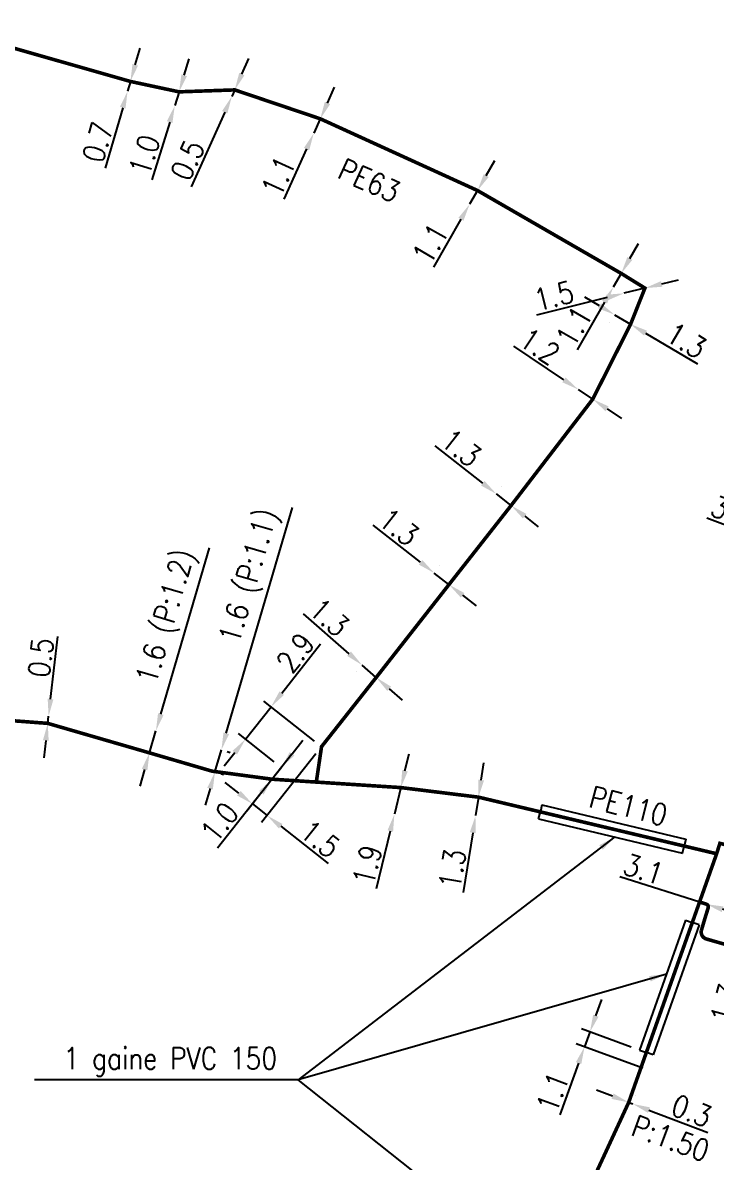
# Model space of a CAD drawing. Header units: millimetres. Extents: x 110000 to 110971, y 128118 to 129006.
# Drawn here: x 110428.5 to 110476.6, y 128576.4 to 128655.4 of the extents above; entities that cross this region are included whole.
import ezdxf
from ezdxf.enums import TextEntityAlignment as Align

# ---------------------------------------------------------------- set-up
doc = ezdxf.new("R2010")
doc.units = ezdxf.units.MM
doc.linetypes.add('L_100_PE', pattern=[14, 10, -1.5, 1, -1.5])
doc.layers.add('L_140', color=3, linetype='CONTINUOUS')
doc.layers.add('L_400', color=7, linetype='CONTINUOUS')
doc.styles.get("Standard").update_dxf_attribs({"font": 'romans.shx', "width": 0.85})
doc.dimstyles.get("Standard").update_dxf_attribs({"dimtxt": 1.5, "dimasz": 1.2, "dimexe": 0.625, "dimexo": 0.625, "dimgap": 0.25, "dimtad": 1, "dimdec": 1, "dimzin": 0, "dimdsep": 46, "dimtxsty": 'Standard', "dimcen": -0.5, "dimadec": 0, "dimazin": 0, "dimtfac": 1, "dimtdec": 1, "dimtmove": 0, "dimatfit": 3, "dimfxl": 1, "dimtolj": 1, "dimtzin": 0, "dimarcsym": 0})

# ---------------------------------------------------------------- blocks, each defined once
blk = doc.blocks.new('*D130')
at = {"layer": 'L_140', "color": 0, "linetype": 'Continuous', "lineweight": -2, "ltscale": 0.5, "transparency": 16777216}
for p, q in [((110430.41, 128608.509), (110430.905, 128612.852)), ((110430.217, 128606.82), (110430.274, 128607.317)), ((110430.081, 128605.627), (110429.945, 128604.435))]:
    blk.add_line(p, q, dxfattribs=at)
at = {"layer": 'L_140', "color": 0, "linetype": 'Continuous', "ltscale": 0.5, "transparency": 16777216}
for points in [[(110430.211, 128608.531), (110430.609, 128608.486), (110430.274, 128607.317)], [(110429.883, 128605.65), (110430.28, 128605.605), (110430.217, 128606.82)]]:
    blk.add_solid(points, dxfattribs=at)
at = {"layer": 'L_140', "color": 0, "linetype": 'Continuous', "ltscale": 0.5, "transparency": 16777216, "insert": (110429.732, 128611.39), "char_height": 1.5, "attachment_point": 5, "rotation": 83.493}
blk.add_mtext('\\A1;0.5', dxfattribs=at)
blk = doc.blocks.new('*D58')
at = {"layer": 'L_140', "color": 0, "linetype": 'Continuous', "lineweight": -2, "transparency": 16777216}
for p, q in [((110436.285, 128652.504), (110436.621, 128653.656)), ((110435.949, 128651.352), (110435.753, 128650.68)), ((110435.416, 128649.528), (110434.191, 128645.332))]:
    blk.add_line(p, q, dxfattribs=at)
at = {"layer": 'L_140', "color": 0, "linetype": 'Continuous', "transparency": 16777216}
for points in [[(110436.093, 128652.56), (110436.477, 128652.448), (110435.949, 128651.352)], [(110435.224, 128649.584), (110435.608, 128649.472), (110435.753, 128650.68)]]:
    blk.add_solid(points, dxfattribs=at)
at = {"layer": 'L_140', "color": 0, "linetype": 'Continuous', "transparency": 16777216, "insert": (110433.676, 128647.135), "char_height": 1.5, "attachment_point": 5, "rotation": 73.72469}
blk.add_mtext('\\A1;0.7', dxfattribs=at)
blk = doc.blocks.new('*D60')
at = {"layer": 'L_140', "color": 0, "linetype": 'Continuous', "lineweight": -2, "transparency": 16777216}
for p, q in [((110439.676, 128651.778), (110440.03, 128652.924)), ((110439.322, 128650.631), (110439.026, 128649.676)), ((110438.672, 128648.529), (110437.436, 128644.527))]:
    blk.add_line(p, q, dxfattribs=at)
at = {"layer": 'L_140', "color": 0, "linetype": 'Continuous', "transparency": 16777216}
for points in [[(110439.485, 128651.837), (110439.867, 128651.719), (110439.322, 128650.631)], [(110438.481, 128648.588), (110438.863, 128648.47), (110439.026, 128649.676)]]:
    blk.add_solid(points, dxfattribs=at)
at = {"layer": 'L_140', "color": 0, "linetype": 'Continuous', "transparency": 16777216, "insert": (110436.921, 128646.25), "char_height": 1.5, "attachment_point": 5, "rotation": 72.83314}
blk.add_mtext('\\A1;1.0', dxfattribs=at)
blk = doc.blocks.new('*D61')
at = {"layer": 'L_140', "color": 0, "linetype": 'Continuous', "lineweight": -2, "transparency": 16777216}
for p, q in [((110443.675, 128651.86), (110444.166, 128652.955)), ((110443.185, 128650.765), (110442.98, 128650.308)), ((110442.489, 128649.213), (110440.172, 128644.044))]:
    blk.add_line(p, q, dxfattribs=at)
at = {"layer": 'L_140', "color": 0, "linetype": 'Continuous', "transparency": 16777216}
for points in [[(110443.493, 128651.941), (110443.858, 128651.778), (110443.185, 128650.765)], [(110442.307, 128649.295), (110442.672, 128649.131), (110442.98, 128650.308)]]:
    blk.add_solid(points, dxfattribs=at)
at = {"layer": 'L_140', "color": 0, "linetype": 'Continuous', "transparency": 16777216, "insert": (110439.908, 128645.9), "char_height": 1.5, "attachment_point": 5, "rotation": 65.85661}
blk.add_mtext('\\A1;0.5', dxfattribs=at)
blk = doc.blocks.new('*D62')
at = {"layer": 'L_140', "color": 0, "linetype": 'Continuous', "lineweight": -2, "transparency": 16777216}
for p, q in [((110449.613, 128649.854), (110450.108, 128650.947)), ((110449.118, 128648.761), (110448.664, 128647.759)), ((110448.169, 128646.666), (110446.59, 128643.182))]:
    blk.add_line(p, q, dxfattribs=at)
at = {"layer": 'L_140', "color": 0, "linetype": 'Continuous', "transparency": 16777216}
for points in [[(110449.431, 128649.937), (110449.795, 128649.772), (110449.118, 128648.761)], [(110447.986, 128646.749), (110448.351, 128646.584), (110448.664, 128647.759)]]:
    blk.add_solid(points, dxfattribs=at)
at = {"layer": 'L_140', "color": 0, "linetype": 'Continuous', "transparency": 16777216, "insert": (110446.221, 128644.79), "char_height": 1.5, "attachment_point": 5, "rotation": 65.62655}
blk.add_mtext('\\A1;1.1', dxfattribs=at)
blk = doc.blocks.new('*D63')
at = {"layer": 'L_140', "color": 0, "linetype": 'Continuous', "lineweight": -2, "transparency": 16777216}
for p, q in [((110460.622, 128644.823), (110461.222, 128645.863)), ((110460.022, 128643.784), (110459.472, 128642.831)), ((110458.872, 128641.792), (110456.96, 128638.479))]:
    blk.add_line(p, q, dxfattribs=at)
at = {"layer": 'L_140', "color": 0, "linetype": 'Continuous', "transparency": 16777216}
for points in [[(110460.449, 128644.923), (110460.795, 128644.723), (110460.022, 128643.784)], [(110458.699, 128641.892), (110459.045, 128641.692), (110459.472, 128642.831)]]:
    blk.add_solid(points, dxfattribs=at)
at = {"layer": 'L_140', "color": 0, "linetype": 'Continuous', "transparency": 16777216, "insert": (110456.75, 128640.116), "char_height": 1.5, "attachment_point": 5, "rotation": 60.00756}
blk.add_mtext('\\A1;1.1', dxfattribs=at)
blk = doc.blocks.new('*D64')
at = {"layer": 'L_140', "color": 0, "linetype": 'Continuous', "lineweight": -2, "transparency": 16777216}
for p, q in [((110470.586, 128639.072), (110471.186, 128640.112)), ((110469.986, 128638.033), (110469.436, 128637.08)), ((110468.836, 128636.041), (110466.924, 128632.728))]:
    blk.add_line(p, q, dxfattribs=at)
at = {"layer": 'L_140', "color": 0, "linetype": 'Continuous', "transparency": 16777216}
for points in [[(110470.413, 128639.172), (110470.759, 128638.972), (110469.986, 128638.033)], [(110468.663, 128636.141), (110469.01, 128635.941), (110469.436, 128637.08)]]:
    blk.add_solid(points, dxfattribs=at)
at = {"layer": 'L_140', "color": 0, "linetype": 'Continuous', "transparency": 16777216, "insert": (110466.714, 128634.365), "char_height": 1.5, "attachment_point": 5, "rotation": 60.00756}
blk.add_mtext('\\A1;1.1', dxfattribs=at)
blk = doc.blocks.new('*D371')
at = {"layer": 'L_140', "color": 0, "linetype": 'Continuous', "lineweight": -2, "transparency": 16777216}
for p, q in [((110469.385, 128580.953), (110468.264, 128581.38)), ((110470.729, 128581.111), (110470.729, 128581.111)), ((110471.01, 128581.004), (110471.01, 128581.004)), ((110470.507, 128580.527), (110470.787, 128580.42)), ((110471.909, 128579.993), (110475.994, 128578.438))]:
    blk.add_line(p, q, dxfattribs=at)
at = {"layer": 'L_140', "color": 0, "linetype": 'Continuous', "transparency": 16777216}
for points in [[(110469.457, 128581.14), (110469.314, 128580.767), (110470.507, 128580.527)], [(110471.98, 128580.18), (110471.838, 128579.806), (110470.787, 128580.42)]]:
    blk.add_solid(points, dxfattribs=at)
at = {"layer": 'L_140', "color": 0, "linetype": 'Continuous', "transparency": 16777216, "insert": (110474.868, 128579.937), "char_height": 1.5, "attachment_point": 5, "rotation": 339.16231}
blk.add_mtext('\\A1;0.3', dxfattribs=at)
blk = doc.blocks.new('*D378')
at = {"layer": 'L_140', "color": 0, "linetype": 'Continuous', "lineweight": -2, "transparency": 16777216}
for p, q in [((110485.542, 128617.377), (110475.935, 128621.065)), ((110487.316, 128616.696), (110486.662, 128616.947))]:
    blk.add_line(p, q, dxfattribs=at)
at = {"layer": 'L_140', "color": 0, "linetype": 'Continuous', "transparency": 16777216}
for points in [[(110486.734, 128617.134), (110486.591, 128616.761), (110485.542, 128617.377)], [(110487.387, 128616.883), (110487.244, 128616.51), (110488.436, 128616.266)]]:
    blk.add_solid(points, dxfattribs=at)
at = {"layer": 'L_140', "color": 0, "linetype": 'Continuous', "transparency": 16777216, "insert": (110477.603, 128621.496), "char_height": 1.5, "attachment_point": 5, "rotation": 339.00034}
blk.add_mtext('\\A1;3.1', dxfattribs=at)
blk = doc.blocks.new('*D379')
at = {"layer": 'L_140', "color": 0, "linetype": 'Continuous', "lineweight": -2, "transparency": 16777216}
for p, q in [((110475.877, 128594.284), (110469.894, 128596.175)), ((110477.689, 128593.711), (110477.021, 128593.922))]:
    blk.add_line(p, q, dxfattribs=at)
at = {"layer": 'L_140', "color": 0, "linetype": 'Continuous', "transparency": 16777216}
for points in [[(110477.081, 128594.113), (110476.961, 128593.731), (110475.877, 128594.284)], [(110477.749, 128593.902), (110477.628, 128593.52), (110478.833, 128593.349)]]:
    blk.add_solid(points, dxfattribs=at)
at = {"layer": 'L_140', "color": 0, "linetype": 'Continuous', "transparency": 16777216, "insert": (110471.534, 128596.705), "char_height": 1.5, "attachment_point": 5, "rotation": 342.45743}
blk.add_mtext('\\A1;3.1', dxfattribs=at)
blk = doc.blocks.new('*D380')
at = {"layer": 'L_140', "color": 0, "linetype": 'Continuous', "lineweight": -2, "transparency": 16777216}
for p, q in [((110479.84, 128593.379), (110480.15, 128594.539)), ((110478.927, 128592.381), (110478.927, 128592.381)), ((110479.531, 128592.22), (110479.183, 128590.918)), ((110478.58, 128591.079), (110478.58, 128591.079)), ((110478.874, 128589.759), (110477.794, 128585.711))]:
    blk.add_line(p, q, dxfattribs=at)
at = {"layer": 'L_140', "color": 0, "linetype": 'Continuous', "transparency": 16777216}
for points in [[(110479.647, 128593.431), (110480.033, 128593.328), (110479.531, 128592.22)], [(110478.681, 128589.81), (110479.067, 128589.707), (110479.183, 128590.918)]]:
    blk.add_solid(points, dxfattribs=at)
at = {"layer": 'L_140', "color": 0, "linetype": 'Continuous', "transparency": 16777216, "insert": (110477.213, 128587.413), "char_height": 1.5, "attachment_point": 5, "rotation": 75.05968}
blk.add_mtext('\\A1;1.3', dxfattribs=at)
blk = doc.blocks.new('*D402')
at = {"layer": 'L_400', "color": 0, "linetype": 'Continuous', "lineweight": -2, "transparency": 16777216}
for p, q in [((110468.228, 128586.537), (110468.639, 128587.664)), ((110470.672, 128584.369), (110467.23, 128585.623)), ((110467.817, 128585.409), (110467.442, 128584.38)), ((110471.485, 128582.907), (110466.855, 128584.594)), ((110467.031, 128583.253), (110465.721, 128579.659))]:
    blk.add_line(p, q, dxfattribs=at)
at = {"layer": 'L_400', "color": 0, "linetype": 'Continuous', "transparency": 16777216}
for points in [[(110468.04, 128586.605), (110468.416, 128586.468), (110467.817, 128585.409)], [(110466.843, 128583.321), (110467.219, 128583.184), (110467.442, 128584.38)]]:
    blk.add_solid(points, dxfattribs=at)
at = {"layer": 'L_400', "color": 0, "linetype": 'Continuous', "transparency": 16777216, "insert": (110465.231, 128581.235), "char_height": 1.5, "attachment_point": 5, "rotation": 69.97613}
blk.add_mtext('\\A1;1.1', dxfattribs=at)
blk = doc.blocks.new('*D412')
at = {"layer": 'L_140', "color": 0, "linetype": 'Continuous', "lineweight": -2, "transparency": 16777216}
for p, q in [((110438.057, 128607.462), (110441.433, 128618.999)), ((110437.271, 128604.774), (110437.72, 128606.31)), ((110436.934, 128603.623), (110436.597, 128602.471))]:
    blk.add_line(p, q, dxfattribs=at)
at = {"layer": 'L_140', "color": 0, "linetype": 'Continuous', "transparency": 16777216}
for points in [[(110437.865, 128607.518), (110438.249, 128607.405), (110437.72, 128606.31)], [(110436.742, 128603.679), (110437.126, 128603.566), (110437.271, 128604.774)]]:
    blk.add_solid(points, dxfattribs=at)
at = {"layer": 'L_140', "color": 0, "linetype": 'Continuous', "transparency": 16777216, "insert": (110438.577, 128614.197), "char_height": 1.5, "attachment_point": 5, "rotation": 73.69084}
blk.add_mtext('\\A1;1.6 (P:1.2)', dxfattribs=at)
blk = doc.blocks.new('*D413')
at = {"layer": 'L_140', "color": 0, "linetype": 'Continuous', "lineweight": -2, "transparency": 16777216}
for p, q in [((110442.597, 128606.133), (110447.182, 128621.804)), ((110441.811, 128603.446), (110442.26, 128604.981)), ((110442.668, 128604.862), (110442.86, 128604.806)), ((110442.219, 128603.327), (110442.411, 128603.27)), ((110441.474, 128602.294), (110441.137, 128601.142))]:
    blk.add_line(p, q, dxfattribs=at)
at = {"layer": 'L_140', "color": 0, "linetype": 'Continuous', "transparency": 16777216}
for points in [[(110442.405, 128606.189), (110442.789, 128606.077), (110442.26, 128604.981)], [(110441.282, 128602.35), (110441.666, 128602.238), (110441.811, 128603.446)]]:
    blk.add_solid(points, dxfattribs=at)
at = {"layer": 'L_140', "color": 0, "linetype": 'Continuous', "transparency": 16777216, "insert": (110444.326, 128617.002), "char_height": 1.5, "attachment_point": 5, "rotation": 73.69084}
blk.add_mtext('\\A1;1.6 (P:1.1)', dxfattribs=at)
blk = doc.blocks.new('*D414')
at = {"layer": 'L_140', "color": 0, "linetype": 'Continuous', "lineweight": -2, "transparency": 16777216}
for p, q in [((110447.16, 128604.707), (110447.903, 128605.649)), ((110446.417, 128603.765), (110445.77, 128602.947)), ((110445.027, 128602.005), (110441.998, 128598.168))]:
    blk.add_line(p, q, dxfattribs=at)
at = {"layer": 'L_140', "color": 0, "linetype": 'Continuous', "transparency": 16777216}
for points in [[(110447.003, 128604.831), (110447.317, 128604.583), (110446.417, 128603.765)], [(110444.87, 128602.129), (110445.184, 128601.881), (110445.77, 128602.947)]]:
    blk.add_solid(points, dxfattribs=at)
at = {"layer": 'L_140', "color": 0, "linetype": 'Continuous', "transparency": 16777216, "insert": (110442.139, 128599.961), "char_height": 1.5, "attachment_point": 5, "rotation": 51.71436}
blk.add_mtext('\\A1;1.0', dxfattribs=at)
blk = doc.blocks.new('*D415')
at = {"layer": 'L_140', "color": 0, "linetype": 'Continuous', "lineweight": -2, "transparency": 16777216}
for p, q in [((110454.99, 128603.53), (110455.274, 128604.696)), ((110454.706, 128602.365), (110454.256, 128600.519)), ((110453.972, 128599.353), (110452.994, 128595.342))]:
    blk.add_line(p, q, dxfattribs=at)
at = {"layer": 'L_140', "color": 0, "linetype": 'Continuous', "transparency": 16777216}
for points in [[(110454.796, 128603.578), (110455.184, 128603.483), (110454.706, 128602.365)], [(110453.778, 128599.4), (110454.166, 128599.305), (110454.256, 128600.519)]]:
    blk.add_solid(points, dxfattribs=at)
at = {"layer": 'L_140', "color": 0, "linetype": 'Continuous', "transparency": 16777216, "insert": (110452.37, 128597.001), "char_height": 1.5, "attachment_point": 5, "rotation": 76.30332}
blk.add_mtext('\\A1;1.9', dxfattribs=at)
blk = doc.blocks.new('*D416')
at = {"layer": 'L_140', "color": 0, "linetype": 'Continuous', "lineweight": -2, "transparency": 16777216}
for p, q in [((110460.275, 128602.887), (110460.465, 128604.072)), ((110460.085, 128601.702), (110459.88, 128600.418)), ((110459.69, 128599.233), (110459.026, 128595.097))]:
    blk.add_line(p, q, dxfattribs=at)
at = {"layer": 'L_140', "color": 0, "linetype": 'Continuous', "transparency": 16777216}
for points in [[(110460.078, 128602.918), (110460.473, 128602.855), (110460.085, 128601.702)], [(110459.492, 128599.265), (110459.887, 128599.202), (110459.88, 128600.418)]]:
    blk.add_solid(points, dxfattribs=at)
at = {"layer": 'L_140', "color": 0, "linetype": 'Continuous', "transparency": 16777216, "insert": (110458.276, 128596.731), "char_height": 1.5, "attachment_point": 5, "rotation": 80.89239}
blk.add_mtext('\\A1;1.3', dxfattribs=at)
blk = doc.blocks.new('*D417')
at = {"layer": 'L_140', "color": 0, "linetype": 'Continuous', "lineweight": -2, "transparency": 16777216}
for p, q in [((110451.112, 128611.651), (110447.957, 128614.408)), ((110452.994, 128610.006), (110452.015, 128610.862)), ((110451.604, 128610.391), (110451.604, 128610.391)), ((110452.583, 128609.536), (110452.583, 128609.536)), ((110453.897, 128609.216), (110454.801, 128608.427))]:
    blk.add_line(p, q, dxfattribs=at)
at = {"layer": 'L_140', "color": 0, "linetype": 'Continuous', "transparency": 16777216}
for points in [[(110451.243, 128611.802), (110450.98, 128611.501), (110452.015, 128610.862)], [(110454.029, 128609.367), (110453.766, 128609.066), (110452.994, 128610.006)]]:
    blk.add_solid(points, dxfattribs=at)
at = {"layer": 'L_140', "color": 0, "linetype": 'Continuous', "transparency": 16777216, "insert": (110449.741, 128614.178), "char_height": 1.5, "attachment_point": 5, "rotation": 318.84419}
blk.add_mtext('\\A1;1.3', dxfattribs=at)
blk = doc.blocks.new('*D418')
at = {"layer": 'L_140', "color": 0, "linetype": 'Continuous', "lineweight": -2, "transparency": 16777216}
for p, q in [((110456.074, 128617.992), (110452.78, 128620.58)), ((110457.404, 128617.742), (110457.404, 128617.742)), ((110458.04, 128616.447), (110457.018, 128617.25)), ((110458.426, 128616.939), (110458.426, 128616.939)), ((110458.983, 128615.706), (110459.927, 128614.964))]:
    blk.add_line(p, q, dxfattribs=at)
at = {"layer": 'L_140', "color": 0, "linetype": 'Continuous', "transparency": 16777216}
for points in [[(110456.198, 128618.149), (110455.951, 128617.835), (110457.018, 128617.25)], [(110459.107, 128615.863), (110458.86, 128615.549), (110458.04, 128616.447)]]:
    blk.add_solid(points, dxfattribs=at)
at = {"layer": 'L_140', "color": 0, "linetype": 'Continuous', "transparency": 16777216, "insert": (110454.573, 128620.443), "char_height": 1.5, "attachment_point": 5, "rotation": 321.83956}
blk.add_mtext('\\A1;1.3', dxfattribs=at)
blk = doc.blocks.new('*D419')
at = {"layer": 'L_140', "color": 0, "linetype": 'Continuous', "lineweight": -2, "transparency": 16777216}
for p, q in [((110460.384, 128623.478), (110457.09, 128626.066)), ((110462.35, 128621.933), (110461.328, 128622.737)), ((110461.714, 128623.228), (110461.714, 128623.228)), ((110462.736, 128622.425), (110462.736, 128622.425)), ((110463.294, 128621.192), (110464.237, 128620.45))]:
    blk.add_line(p, q, dxfattribs=at)
at = {"layer": 'L_140', "color": 0, "linetype": 'Continuous', "transparency": 16777216}
for points in [[(110460.508, 128623.635), (110460.261, 128623.321), (110461.328, 128622.737)], [(110463.417, 128621.349), (110463.17, 128621.035), (110462.35, 128621.933)]]:
    blk.add_solid(points, dxfattribs=at)
at = {"layer": 'L_140', "color": 0, "linetype": 'Continuous', "transparency": 16777216, "insert": (110458.883, 128625.929), "char_height": 1.5, "attachment_point": 5, "rotation": 321.83956}
blk.add_mtext('\\A1;1.3', dxfattribs=at)
blk = doc.blocks.new('*D420')
at = {"layer": 'L_140', "color": 0, "linetype": 'Continuous', "lineweight": -2, "transparency": 16777216}
for p, q in [((110466.018, 128630.647), (110462.539, 128632.98)), ((110468.012, 128629.31), (110467.015, 128629.978)), ((110469.008, 128628.642), (110470.005, 128627.973))]:
    blk.add_line(p, q, dxfattribs=at)
at = {"layer": 'L_140', "color": 0, "linetype": 'Continuous', "transparency": 16777216}
for points in [[(110466.13, 128630.813), (110465.907, 128630.481), (110467.015, 128629.978)], [(110469.12, 128628.808), (110468.897, 128628.476), (110468.012, 128629.31)]]:
    blk.add_solid(points, dxfattribs=at)
at = {"layer": 'L_140', "color": 0, "linetype": 'Continuous', "transparency": 16777216, "insert": (110464.337, 128632.978), "char_height": 1.5, "attachment_point": 5, "rotation": 326.15563}
blk.add_mtext('\\A1;1.2', dxfattribs=at)
blk = doc.blocks.new('*D421')
at = {"layer": 'L_140', "color": 0, "linetype": 'Continuous', "lineweight": -2, "transparency": 16777216}
for p, q in [((110472.796, 128637.304), (110473.961, 128637.593)), ((110471.631, 128637.015), (110470.175, 128636.654)), ((110469.011, 128636.365), (110464.106, 128635.148))]:
    blk.add_line(p, q, dxfattribs=at)
at = {"layer": 'L_140', "color": 0, "linetype": 'Continuous', "transparency": 16777216}
for points in [[(110472.748, 128637.498), (110472.844, 128637.11), (110471.631, 128637.015)], [(110468.963, 128636.559), (110469.059, 128636.171), (110470.175, 128636.654)]]:
    blk.add_solid(points, dxfattribs=at)
at = {"layer": 'L_140', "color": 0, "linetype": 'Continuous', "transparency": 16777216, "insert": (110465.315, 128636.478), "char_height": 1.5, "attachment_point": 5, "rotation": 13.93306}
blk.add_mtext('\\A1;1.5', dxfattribs=at)
blk = doc.blocks.new('*D422')
at = {"layer": 'L_140', "color": 0, "linetype": 'Continuous', "lineweight": -2, "transparency": 16777216}
for p, q in [((110468.488, 128635.785), (110467.457, 128636.398)), ((110469.52, 128635.172), (110470.637, 128634.508)), ((110469.201, 128634.635), (110469.201, 128634.635)), ((110470.318, 128633.971), (110470.318, 128633.971)), ((110471.669, 128633.895), (110475.27, 128631.754))]:
    blk.add_line(p, q, dxfattribs=at)
at = {"layer": 'L_140', "color": 0, "linetype": 'Continuous', "transparency": 16777216}
for points in [[(110468.591, 128635.957), (110468.386, 128635.613), (110469.52, 128635.172)], [(110471.771, 128634.067), (110471.567, 128633.723), (110470.637, 128634.508)]]:
    blk.add_solid(points, dxfattribs=at)
at = {"layer": 'L_140', "color": 0, "linetype": 'Continuous', "transparency": 16777216, "insert": (110474.496, 128633.378), "char_height": 1.5, "attachment_point": 5, "rotation": 329.27491}
blk.add_mtext('\\A1;1.3', dxfattribs=at)
blk = doc.blocks.new('*D423')
at = {"layer": 'L_140', "color": 0, "linetype": 'Continuous', "lineweight": -2, "transparency": 16777216}
for p, q in [((110446.445, 128608.914), (110449.142, 128612.33)), ((110448.715, 128605.594), (110445.211, 128608.359)), ((110443.93, 128605.728), (110445.702, 128607.972)), ((110445.926, 128604.153), (110443.44, 128606.115)), ((110443.187, 128604.786), (110442.443, 128603.844))]:
    blk.add_line(p, q, dxfattribs=at)
at = {"layer": 'L_140', "color": 0, "linetype": 'Continuous', "transparency": 16777216}
for points in [[(110446.288, 128609.038), (110446.602, 128608.79), (110445.702, 128607.972)], [(110443.03, 128604.91), (110443.344, 128604.662), (110443.93, 128605.728)]]:
    blk.add_solid(points, dxfattribs=at)
at = {"layer": 'L_140', "color": 0, "linetype": 'Continuous', "transparency": 16777216, "insert": (110447.393, 128611.728), "char_height": 1.5, "attachment_point": 5, "rotation": 51.71436}
blk.add_mtext('\\A1;2.9', dxfattribs=at)
blk = doc.blocks.new('*D424')
at = {"layer": 'L_140', "color": 0, "linetype": 'Continuous', "lineweight": -2, "transparency": 16777216}
for p, q in [((110447.145, 128604.688), (110444.028, 128600.739)), ((110448.818, 128604.716), (110445.045, 128599.936)), ((110443.473, 128601.973), (110442.531, 128602.717)), ((110444.415, 128601.23), (110445.432, 128600.427)), ((110446.374, 128599.683), (110449.663, 128597.088))]:
    blk.add_line(p, q, dxfattribs=at)
at = {"layer": 'L_140', "color": 0, "linetype": 'Continuous', "transparency": 16777216}
for points in [[(110443.597, 128602.13), (110443.349, 128601.816), (110444.415, 128601.23)], [(110446.498, 128599.84), (110446.25, 128599.526), (110445.432, 128600.427)]]:
    blk.add_solid(points, dxfattribs=at)
at = {"layer": 'L_140', "color": 0, "linetype": 'Continuous', "transparency": 16777216, "insert": (110449.109, 128598.799), "char_height": 1.5, "attachment_point": 5, "rotation": 321.71436}
blk.add_mtext('\\A1;1.5', dxfattribs=at)

msp = doc.modelspace()

# ---------------------------------------------------------------- linework, layer by layer
at = {"layer": 'L_140', "linetype": 'L_100_PE', "flags": 128}
for points in [[(110360.076, 128153.806, 0.25, 0.25, 0), (110350.273, 128181.947, 0.25, 0.25, 0), (110344.887, 128196.885, 0.25, 0.25, 0), (110342.081, 128207.477, 0.25, 0.25, 0), (110340.837, 128214.031, 0.25, 0.25, 0), (110341.915, 128215.074, 0.25, 0.25, 0), (110342.795, 128221.336, 0.25, 0.25, 0), (110342.026, 128222.377, 0.25, 0.25, 0), (110341.401, 128226.465, 0.25, 0.25, 0), (110342.978, 128239.523, 0.25, 0.25, 0), (110344.171, 128246.561, 0.25, 0.25, 0), (110344.602, 128248.029, 0.25, 0.25, 0), (110345.482, 128249.025, 0.25, 0.25, 0), (110346.079, 128251.108, 0.25, 0.25, 0), (110346.863, 128255.085, 0.25, 0.25, 0), (110349.262, 128262.737, 0.25, 0.25, 0), (110350.709, 128266.055, 0.25, 0.25, 0), (110350.709, 128266.055, 0.25, 0.25, 0), (110350.709, 128266.055, 0.25, 0.25, 0), (110357.981, 128289.346, 0.25, 0.25, 0), (110359.648, 128294.413, 0.25, 0.25, 0), (110364.084, 128307.296, 0.25, 0.25, 0), (110366.742, 128313.575, 0.25, 0.25, 0), (110370.53, 128324.414, 0.25, 0.25, 0), (110379.774, 128348.334, 0.25, 0.25, 0), (110385.478, 128362.637, 0.25, 0.25, 0), (110388.633, 128370.865, 0.25, 0.25, 0), (110392.534, 128381.174, 0.25, 0.25, 0), (110395.808, 128389.906, 0.25, 0.25, 0), (110399.286, 128398.622, 0.25, 0.25, 0), (110402.252, 128405.962, 0.25, 0.25, 0), (110403.779, 128410.009, 0.25, 0.25, 0), (110410.467, 128425.204, 0.25, 0.25, 0), (110416.757, 128440.78, 0.25, 0.25, 0), (110422.074, 128455.462, 0.25, 0.25, 0), (110428.088, 128471.178, 0.25, 0.25, 0), (110430.476, 128477.71, 0.25, 0.25, 0), (110434.527, 128488.618, 0.25, 0.25, 0), (110437.68, 128495.737, 0.25, 0.25, 0), (110441.976, 128507.108, 0.25, 0.25, 0), (110446.569, 128519.217, 0.25, 0.25, 0), (110450.382, 128528.714, 0.25, 0.25, 0), (110455.014, 128541.395, 0.25, 0.25, 0), (110464.105, 128564.89, 0.25, 0.25, 0), (110467.077, 128573.105, 0.25, 0.25, 0), (110470.507, 128580.527, 0.25, 0.25, 0), (110476.604, 128597.775, 0.25, 0.25, 0), (110476.831, 128598.499, 0.25, 0.25, 0), (110477.868, 128598.236, 0.25, 0.25, 0), (110479.004, 128601.218, 0.25, 0.25, 0), (110481.588, 128609.288, 0.25, 0.25, 0), (110485.542, 128617.377, 0.25, 0.25, 0), (110489.166, 128624.47, 0.25, 0.25, 0), (110492.31, 128631.164, 0.25, 0.25, 0), (110495.688, 128638.141, 0.25, 0.25, 0), (110498.857, 128644.401, 0.25, 0.25, 0), (110501.628, 128649.691, 0.25, 0.25, 0), (110509.792, 128662.416, 0.25, 0.25, 0), (110511.958, 128665.719, 0.25, 0.25, 0), (110515.371, 128670.231, 0.25, 0.25, 0), (110517.5, 128673.523, 0.25, 0.25, 0), (110519.11, 128675.261, 0.25, 0.25, 0), (110525.307, 128681.865, 0.25, 0.25, 0), (110526.531, 128683.245, 0.25, 0.25, 0), (110525.784, 128683.909, 0.25, 0.25, 0), (110527.142, 128685.439, 0.25, 0.25, 0), (110559.548, 128721.37, 0.25, 0.25, 0), (110559.656, 128721.491, 0.25, 0.25, 0), (110564.518, 128726.935, 0.25, 0.25, 0), (110565.252, 128727.755, 0.25, 0.25, 0), (110571.736, 128735.272, 0.25, 0.25, 0), (110574.391, 128738.35, 0.25, 0.25, 0), (110576.003, 128740.128, 0.25, 0.25, 0), (110583.414, 128748.304, 0.25, 0.25, 0), (110595.55, 128762.277, 0.25, 0.25, 0), (110602.629, 128770.305, 0.25, 0.25, 0), (110603.202, 128770.971, 0.25, 0.25, 0), (110609.727, 128778.55, 0.25, 0.25, 0), (110613.043, 128782.326, 0.25, 0.25, 0), (110625.777, 128796.439, 0.25, 0.25, 0), (110640.33, 128812.926, 0.25, 0.25, 0), (110646.412, 128819.761, 0.25, 0.25, 0), (110654.308, 128829.126, 0.25, 0.25, 0), (110666.361, 128841.867, 0.25, 0.25, 0), (110674.105, 128849.899, 0.25, 0.25, 0), (110686.745, 128861.908, 0.25, 0.25, 0), (110692.301, 128867.069, 0.25, 0.25, 0), (110700.276, 128874.594, 0.25, 0.25, 0), (110707.412, 128880.702, 0.25, 0.25, 0), (110714.876, 128888.003, 0.25, 0.25, 0), (110720.781, 128893.4, 0.25, 0.25, 0), (110726.575, 128898.239, 0.25, 0.25, 0), (110743.16, 128913.329, 0.25, 0.25, 0), (110766.78, 128934.722, 0.25, 0.25, 0), (110776.137, 128943.52, 0.25, 0.25, 0), (110783.957, 128950.686, 0.25, 0.25, 0), (110789.541, 128955.683, 0.25, 0.25, 0), (110792.813, 128958.693, 0.25, 0.25, 0), (110796.281, 128961.95, 0.25, 0.25, 0), (110832.259, 128993.049, 0.25, 0.25, 0), (110841.172, 129000, 0, 0, 0)], [(110317.675, 128683.736, 0.25, 0.25, 0), (110319.095, 128684.042, 0.25, 0.25, 0), (110320.515, 128684.348, 0.25, 0.25, 0), (110328.425, 128682.32, 0.25, 0.25, 0), (110339.804, 128679.004, 0.25, 0.25, 0), (110350.708, 128675.963, 0.25, 0.25, 0), (110359.052, 128673.272, 0.25, 0.25, 0), (110360.191, 128672.948, 0.25, 0.25, 0), (110363.806, 128671.182, 0.25, 0.25, 0), (110368.336, 128670.745, 0.25, 0.25, 0), (110372.085, 128669.748, 0.25, 0.25, 0), (110375.237, 128668.805, 0.25, 0.25, 0), (110387.129, 128665.515, 0.25, 0.25, 0), (110404.893, 128660.225, 0.25, 0.25, 0), (110417.049, 128657.064, 0.25, 0.25, 0), (110427.704, 128653.707, 0.25, 0.25, 0), (110435.949, 128651.352, 0.25, 0.25, 0), (110439.322, 128650.631, 0.25, 0.25, 0), (110443.185, 128650.765, 0.25, 0.25, 0), (110449.118, 128648.761, 0.25, 0.25, 0), (110460.022, 128643.784, 0.25, 0.25, 0), (110469.986, 128638.033, 0.25, 0.25, 0), (110471.631, 128637.015, 0.25, 0.25, 0), (110471.631, 128637.015, 0.25, 0.25, 0), (110471.631, 128637.015, 0.25, 0.25, 0), (110470.637, 128634.508, 0.25, 0.25, 0), (110468.012, 128629.31, 0.25, 0.25, 0), (110462.35, 128621.933, 0.25, 0.25, 0), (110458.04, 128616.447, 0.25, 0.25, 0), (110452.994, 128610.006, 0.25, 0.25, 0), (110449.205, 128605.207, 0.25, 0.25, 0), (110448.841, 128602.747, 0, 0, 0)], [(110711.77, 128532.91, 0.25, 0.25, 0), (110701.958, 128535.799, 0.25, 0.25, 0), (110664.684, 128545.98, 0.25, 0.25, 0), (110653.858, 128548.654, 0.25, 0.25, 0), (110625.358, 128555.619, 0.25, 0.25, 0), (110598.504, 128561.357, 0.25, 0.25, 0), (110572.681, 128568.067, 0.25, 0.25, 0), (110556.624, 128571.306, 0.25, 0.25, 0), (110537.096, 128575.945, 0.25, 0.25, 0), (110528.531, 128578.006, 0.25, 0.25, 0), (110521.46, 128579.461, 0.25, 0.25, 0), (110498.122, 128585.409, 0.25, 0.25, 0), (110485.145, 128589.461, 0.25, 0.25, 0), (110479.183, 128590.918, 0.25, 0.25, 0), (110475.898, 128591.86, 0.25, 0.25, -0.403082), (110475.549, 128592.463, 0.25, 0.25, 0), (110475.769, 128593.214, 0.25, 0.25, 0), (110476.016, 128594.015, 0.25, 0.25, 0.414986), (110475.877, 128594.284, 0.25, 0.25, 0), (110475.412, 128594.43, 0, 0, 0)]]:
    msp.add_lwpolyline(points, format="xyseb", dxfattribs=at)
at = {"layer": 'L_140', "linetype": 'L_100_PE', "ltscale": 0.5}
msp.add_lwpolyline([(110306.628, 128626.111, 0.25, 0.25, 0), (110318.242, 128622.346, 0.25, 0.25, 0), (110325.365, 128619.968, 0.25, 0.25, 0), (110342.601, 128616.804, 0.25, 0.25, 0), (110355.041, 128615.252, 0.25, 0.25, 0), (110368.749, 128613.813, 0.25, 0.25, 0), (110379.945, 128612.35, 0.25, 0.25, 0), (110389.776, 128611.157, 0.25, 0.25, 0), (110398.901, 128610.124, 0.25, 0.25, 0), (110416.003, 128608.371, 0.25, 0.25, 0), (110424.444, 128607.257, 0.25, 0.25, 0), (110430.217, 128606.82, 0.25, 0.25, 0), (110437.271, 128604.774, 0.25, 0.25, 0), (110441.619, 128603.502, 0.25, 0.25, 0), (110445.77, 128602.947, 0.25, 0.25, 0), (110454.706, 128602.365, 0.25, 0.25, 0), (110460.085, 128601.702, 0.25, 0.25, 0), (110476.604, 128597.775, 0, 0, 0)], format="xyseb", dxfattribs=at)
at = {"layer": 'L_400', "color": 7, "linetype": 'CONTINUOUS'}
for p, q in [((110464.493, 128601.168), (110464.378, 128600.681)), ((110464.493, 128601.168), (110474.467, 128598.797)), ((110464.262, 128600.195), (110464.378, 128600.681)), ((110464.262, 128600.195), (110474.236, 128597.824)), ((110474.467, 128598.797), (110474.352, 128598.31)), ((110474.236, 128597.824), (110474.352, 128598.31)), ((110474.445, 128593.166), (110471.259, 128584.155)), ((110475.388, 128592.833), (110472.202, 128583.821)), ((110474.445, 128593.166), (110474.916, 128592.999)), ((110475.388, 128592.833), (110474.916, 128592.999)), ((110471.259, 128584.155), (110471.731, 128583.988)), ((110472.202, 128583.821), (110471.731, 128583.988))]:
    msp.add_line(p, q, dxfattribs=at)

# ---------------------------------------------------------------- texts
at = {"layer": 'L_140', "linetype": 'Continuous', "width": 0.85}
msp.add_text('PE63', height=1.5, rotation=335.46558, dxfattribs=at).set_placement((110450.204, 128644.707))
for s, rotation, p in [('PE110', 345.36698, (110470.489, 128601.081)), ('P:1.50', 339.77294, (110473.413, 128578.028))]:
    msp.add_text(s, height=1.5, rotation=rotation, dxfattribs=at).set_placement(p, align=Align.MIDDLE)
at = {"layer": 'L_400', "linetype": 'Continuous', "insert": (110446.122, 128582.333), "char_height": 1.5, "attachment_point": 9}
msp.add_mtext('1 gaine PVC 150', dxfattribs=at)

# ---------------------------------------------------------------- dimensions: what is measured, and where the dimension line sits
at = {"layer": 'L_140', "linetype": 'Continuous'}
for base, p1, p2, angle, override, picture, middle in [((110435.753, 128650.68), (110435.949, 128651.352), (110435.753, 128650.68), 73.72469, {"dimscale": 1, "dimlfac": 1, "dimlunit": 2, "dimatfit": 0}, '*D58', (110434.636, 128646.854)), ((110439.026, 128649.676), (110439.322, 128650.631), (110439.026, 128649.676), 72.83314, {"dimscale": 1, "dimlfac": 1, "dimlunit": 2, "dimatfit": 0}, '*D60', (110437.877, 128645.955)), ((110442.98, 128650.308), (110443.185, 128650.765), (110442.98, 128650.308), 65.85661, {"dimatfit": 0}, '*D61', (110440.821, 128645.491)), ((110448.664, 128647.759), (110449.118, 128648.761), (110448.664, 128647.759), 65.62655, {"dimscale": 1, "dimlfac": 1, "dimlunit": 2, "dimatfit": 0}, '*D62', (110447.132, 128644.378)), ((110459.472, 128642.831), (110460.022, 128643.784), (110459.472, 128642.831), 60.00756, {"dimscale": 1, "dimlfac": 1, "dimlunit": 2, "dimatfit": 0}, '*D63', (110457.616, 128639.616)), ((110469.436, 128637.08), (110469.986, 128638.033), (110469.436, 128637.08), 60.00756, {"dimscale": 1, "dimlfac": 1, "dimlunit": 2, "dimatfit": 0}, '*D64', (110467.58, 128633.865))]:
    dim = msp.add_linear_dim(base=base, p1=p1, p2=p2, angle=angle, dimstyle='Standard', override=override, dxfattribs=at)
    dim.commit()
    dim.dimension.update_dxf_attribs({"geometry": picture, "text_midpoint": middle, "dimtype": 160})
for base, p1, p2, angle, picture, middle in [((110470.175, 128636.654), (110471.631, 128637.015), (110470.175, 128636.654), 13.93306, '*D421', (110465.556, 128635.508)), ((110469.52, 128635.172), (110470.637, 128634.508), (110469.52, 128635.172), 329.27491, '*D422', (110473.985, 128632.518)), ((110467.015, 128629.978), (110468.012, 128629.31), (110467.015, 128629.978), 326.15563, '*D420', (110463.78, 128632.147)), ((110461.328, 128622.737), (110462.35, 128621.933), (110461.328, 128622.737), 321.83956, '*D419', (110458.266, 128625.143)), ((110488.436, 128616.266), (110485.542, 128617.377), (110488.436, 128616.266), 159.00034, '*D378', (110477.245, 128620.562)), ((110457.018, 128617.25), (110458.04, 128616.447), (110457.018, 128617.25), 321.83956, '*D418', (110453.955, 128619.657)), ((110452.015, 128610.862), (110452.994, 128610.006), (110452.015, 128610.862), 318.84419, '*D417', (110449.083, 128613.425)), ((110443.93, 128605.728), (110449.205, 128605.207), (110446.417, 128603.765), 51.71436, '*D423', (110448.178, 128611.109)), ((110446.417, 128603.765), (110445.77, 128602.947), (110446.417, 128603.765), 51.71436, '*D414', (110442.924, 128599.341)), ((110454.256, 128600.519), (110454.706, 128602.365), (110454.256, 128600.519), 76.30332, '*D415', (110453.341, 128596.764)), ((110459.88, 128600.418), (110460.085, 128601.702), (110459.88, 128600.418), 80.89239, '*D416', (110459.263, 128596.573)), ((110478.833, 128593.349), (110475.877, 128594.284), (110478.833, 128593.349), 162.45743, '*D379', (110471.233, 128595.752)), ((110479.531, 128592.22), (110479.183, 128590.918), (110479.531, 128592.22), 255.05968, '*D380', (110478.179, 128587.155)), ((110470.787, 128580.42), (110470.507, 128580.527), (110470.787, 128580.42), 159.16231, '*D371', (110474.512, 128579.002))]:
    dim = msp.add_linear_dim(base=base, p1=p1, p2=p2, angle=angle, dimstyle='Standard', dxfattribs=at)
    dim.commit()
    dim.dimension.update_dxf_attribs({"geometry": picture, "text_midpoint": middle, "dimtype": 160})
for base, p1, p2, angle, text, picture, middle in [((110442.26, 128604.981), (110441.619, 128603.502), (110442.068, 128605.038), 253.69084, '1.6 (P:1.1)', '*D413', (110445.663, 128616.611)), ((110437.72, 128606.31), (110437.271, 128604.774), (110437.72, 128606.31), 253.69084, '1.6 (P:1.2)', '*D412', (110439.914, 128613.806)), ((110445.432, 128600.427), (110447.532, 128605.178), (110449.205, 128605.207), 141.71436, '1.5', '*D424', (110448.489, 128598.014))]:
    dim = msp.add_linear_dim(base=base, p1=p1, p2=p2, angle=angle, text=text, dimstyle='Standard', dxfattribs=at)
    dim.commit()
    dim.dimension.update_dxf_attribs({"geometry": picture, "text_midpoint": middle, "dimtype": 160})
at = {"layer": 'L_140', "linetype": 'Continuous', "ltscale": 0.5}
dim = msp.add_linear_dim(base=(110430.274, 128607.317), p1=(110430.217, 128606.82), p2=(110430.274, 128607.317), angle=263.493, dimstyle='Standard', override={"dimatfit": 0}, dxfattribs=at)
dim.commit()
dim.dimension.update_dxf_attribs({"geometry": '*D130', "text_midpoint": (110430.726, 128611.277), "dimtype": 160})
at = {"layer": 'L_400', "linetype": 'Continuous'}
dim = msp.add_linear_dim(base=(110467.442, 128584.38), p1=(110471.259, 128584.155), p2=(110472.072, 128582.693), angle=69.97613, dimstyle='Standard', dxfattribs=at)
dim.commit()
dim.dimension.update_dxf_attribs({"geometry": '*D402', "text_midpoint": (110466.171, 128580.892), "dimtype": 160})

# ---------------------------------------------------------------- leaders
for points in [[(110469.542, 128598.94), (110447.572, 128582.083)], [(110464.857, 128568.418), (110447.572, 128582.083)]]:
    msp.add_leader(points, dimstyle='Standard', override={"dimgap": 0.25, "dimtad": 1}, dxfattribs=at)
at = {"layer": 'L_400', "linetype": 'Continuous', "annotation_type": 0, "has_hookline": 1, "hookline_direction": 1, "text_width": 16.818}
msp.add_leader([(110473.125, 128589.433), (110447.572, 128582.083), (110446.372, 128582.083)], dimstyle='Standard', override={"dimgap": 0.25, "dimtad": 1}, dxfattribs=at)

doc.saveas('drawing.dxf')
